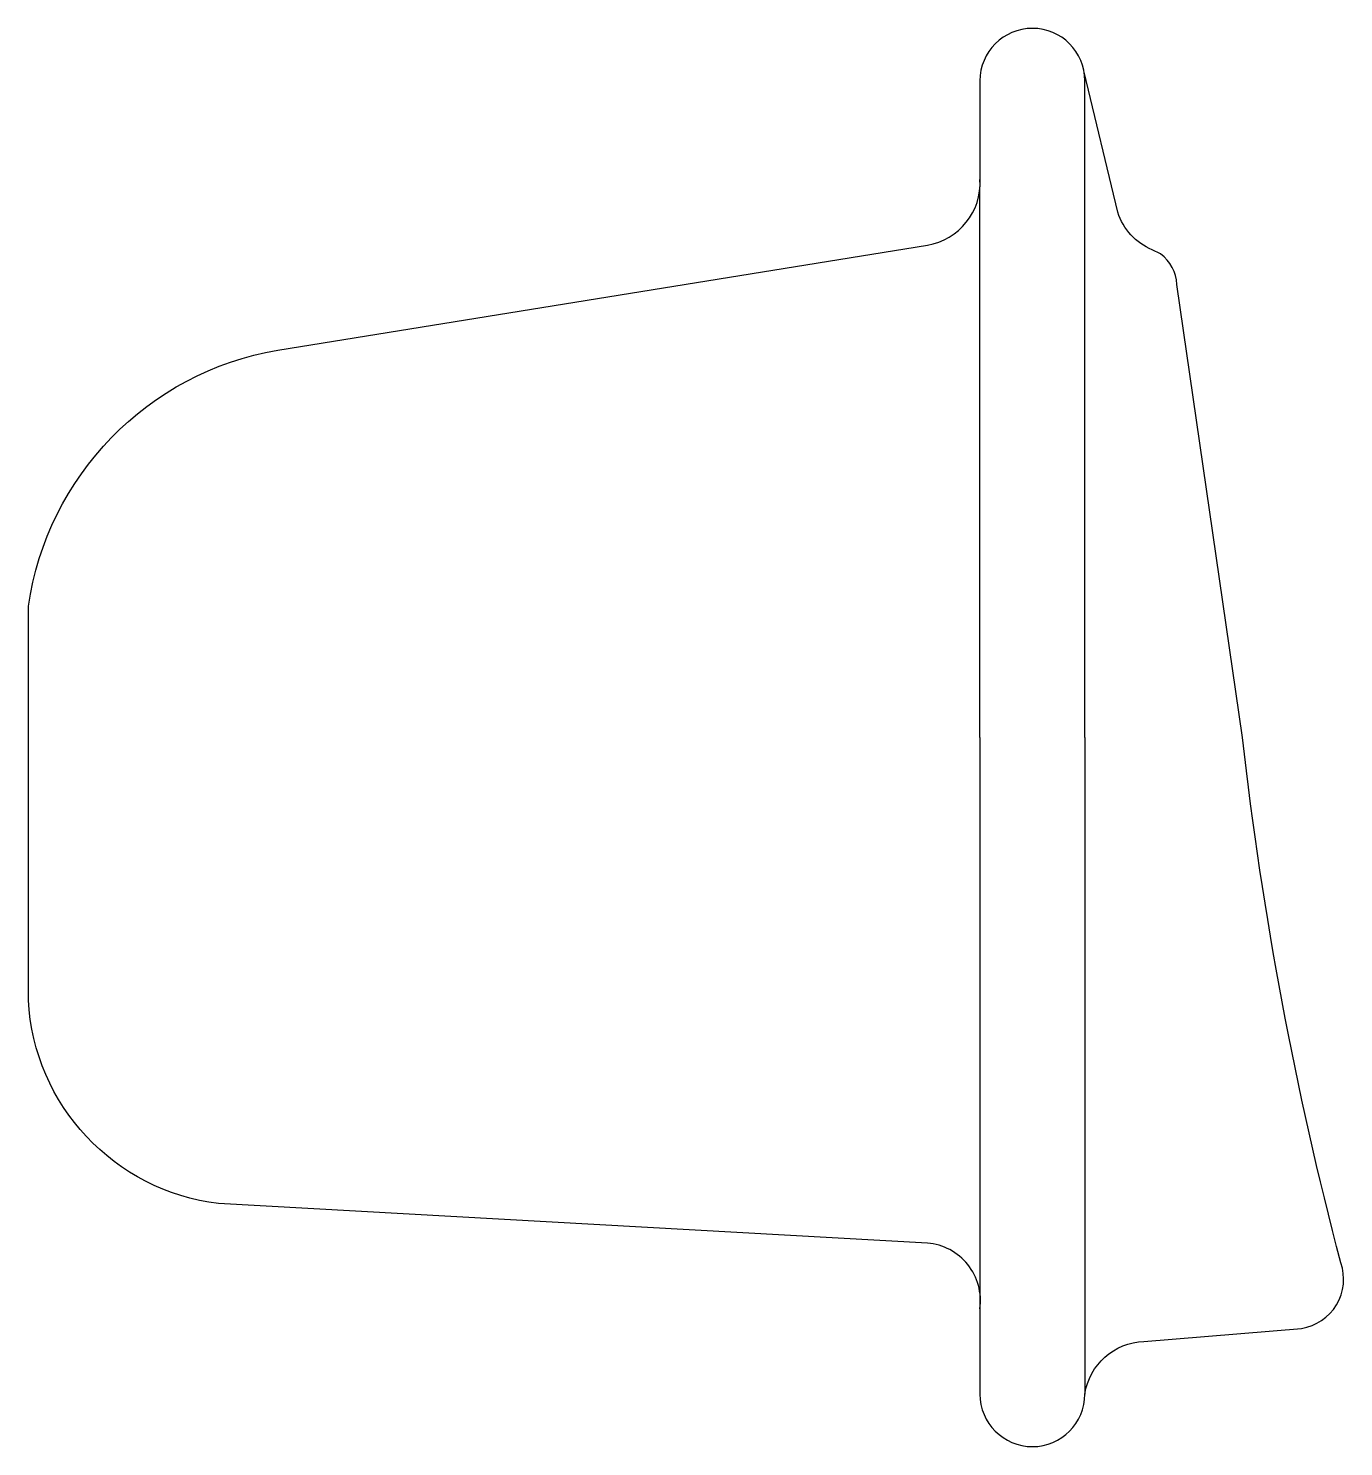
# Model space of a CAD drawing. Extents: x -832.449 to -832.349, y 500.691 to 500.799.
import ezdxf

# ---------------------------------------------------------------- set-up
doc = ezdxf.new("R2010")
doc.units = 0
doc.header["$LTSCALE"] = 50
doc.header["$MEASUREMENT"] = 0
doc.layers.add('A-PECAS', color=2, linetype='CONTINUOUS')

msp = doc.modelspace()

# ---------------------------------------------------------------- linework, layer by layer
at = {"layer": 'A-PECAS'}
for points in [[(-832.36841, 500.79477, 1), (-832.37641, 500.79477), (-832.37641, 500.78669)], [(-832.37641, 500.70248), (-832.37641, 500.69477, 1), (-832.36841, 500.69477, -0.36354), (-832.36391, 500.69877), (-832.35191, 500.69977, 0.468105), (-832.34891, 500.70477, -0.036228), (-832.35641, 500.74477), (-832.36141, 500.77927, 0.227562), (-832.36264, 500.78159), (-832.36328, 500.7819, -0.219295), (-832.36591, 500.78477), (-832.36847, 500.79544)], [(-832.37641, 500.70127, 0.430238), (-832.38041, 500.70627), (-832.43441, 500.70927, -0.364294), (-832.44891, 500.72477), (-832.44891, 500.75477, -0.324762), (-832.42991, 500.77427), (-832.38041, 500.78227, 0.385134), (-832.37641, 500.78727)]]:
    msp.add_lwpolyline(points, format="xyb", dxfattribs=at)
at = {"layer": 'A-PECAS', "color": 1}
for points in [[(-832.36841, 500.74477), (-832.36841, 500.79477)], [(-832.37641, 500.74477), (-832.37641, 500.78669)], [(-832.37641, 500.74477), (-832.37641, 500.70248)], [(-832.36841, 500.74477), (-832.36841, 500.69477)]]:
    msp.add_lwpolyline(points, dxfattribs=at)

doc.saveas('drawing.dxf')
